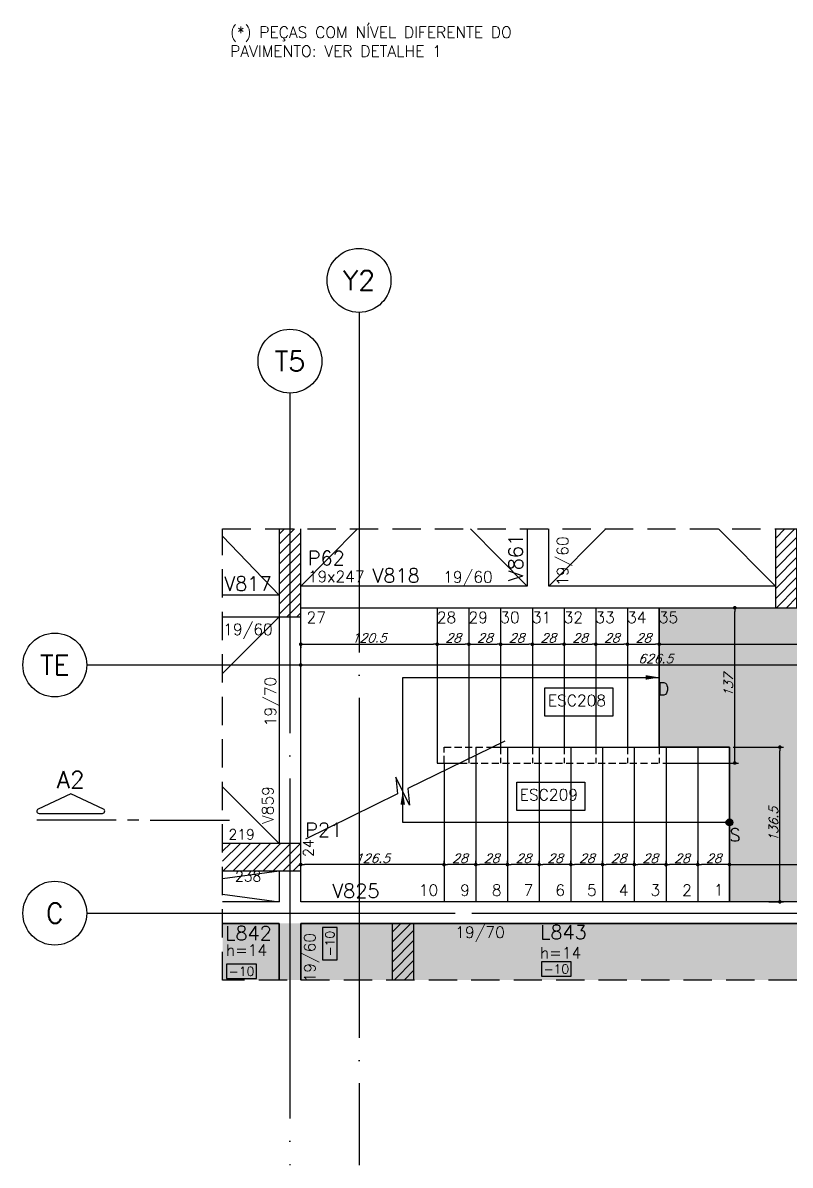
# Model space of a CAD drawing. Extents: x 0 to 6870, y 0 to 4205.
# Drawn here: x 2793 to 3471, y 2094 to 3102 of the extents above; entities that cross this region are included whole.
import ezdxf
from ezdxf.enums import TextEntityAlignment as Align

# ---------------------------------------------------------------- set-up
doc = ezdxf.new("R2010")
doc.units = 0
doc.header["$LTSCALE"] = 50
doc.header["$MEASUREMENT"] = 0
doc.linetypes.add('DASHED', pattern=[0.75, 0.5, -0.25])
doc.linetypes.add('EIXO', pattern=[6.8, 6, -0.4, 0, -0.4])
doc.layers.get('0').update_dxf_attribs({"linetype": 'CONTINUOUS'})
doc.layers.get('DEFPOINTS').update_dxf_attribs({"linetype": 'CONTINUOUS'})
for name, color, linetype in [('242', 3, 'CONTINUOUS'), ('F-AUX', 2, 'CONTINUOUS'), ('F-AUX-RED', 1, 'CONTINUOUS'), ('F-CORTE-INDICAÇÃO', 4, 'CONTINUOUS'), ('F-COTAS', 106, 'CONTINUOUS'), ('F-DESNIVEL-1', 254, 'CONTINUOUS'), ('F-EIXO', 12, 'EIXO'), ('F-ESC NUM', 2, 'CONTINUOUS'), ('F-ESC-PROJ', 1, 'CONTINUOUS'), ('F-ESCADAS', 2, 'CONTINUOUS'), ('F-LAJES', 3, 'CONTINUOUS'), ('F-LAJES-DIM', 2, 'CONTINUOUS'), ('F-LAJES-NOME', 4, 'CONTINUOUS'), ('F-LAJES-R', 254, 'CONTINUOUS'), ('F-LEADER', 1, 'CONTINUOUS'), ('F-MURETA', 91, 'CONTINUOUS'), ('F-PILARES-DIM', 172, 'CONTINUOUS'), ('F-PILARES-HACH', 174, 'CONTINUOUS'), ('F-PILARES-NOME', 170, 'CONTINUOUS'), ('F-PILARES-S', 170, 'CONTINUOUS'), ('F-TABELA-NÍVEIS', 1, 'CONTINUOUS'), ('F-TEXTO', 6, 'CONTINUOUS'), ('F-TEXTO ESCADA', 2, 'CONTINUOUS'), ('F-TEXTO-YELLOW', 2, 'CONTINUOUS'), ('F-VIGAS', 3, 'CONTINUOUS'), ('F-VIGAS-DIM', 2, 'CONTINUOUS'), ('F-VIGAS-NOME', 4, 'CONTINUOUS'), ('F-VÃO', 1, 'CONTINUOUS')]:
    doc.layers.add(name, color=color, linetype=linetype)
doc.layers.add('F-DESNIVEL-2', color=7, linetype='CONTINUOUS', true_color=0xffd1e8)
doc.styles.add('5385-ARQ-PB-BAS-PLA-TER-TORRE-A-106-TXT$0$R60-75', font='romans.shx', dxfattribs={"height": 0.1125})
doc.styles.add('CP-TEXT-INCL', font='romans.shx', dxfattribs={"oblique": 20})
doc.styles.add('MCP', font='romans.shx')
doc.styles.add('ROMANS', font='romans.shx')
doc.dimstyles.new('CP-COTAS-50', dxfattribs={"dimscale": 0.64, "dimtxt": 12.5, "dimasz": 5, "dimexe": 5, "dimexo": 5, "dimgap": 2.5, "dimtad": 1, "dimdec": 1, "dimdsep": 46, "dimtxsty": 'CP-TEXT-INCL', "dimblk1": 'DOT', "dimblk2": 'DOT', "dimsah": 1, "dimcen": 9, "dimclrd": 256, "dimclre": 256, "dimclrt": 256, "dimadec": 0, "dimazin": 0, "dimtfac": 1, "dimtdec": 1, "dimtmove": 2, "dimatfit": 3, "dimldrblk": 'DOT', "dimfxl": 5, "dimtolj": 1, "dimarcsym": 0})
pattern_1 = [(45, (1524.5, 2331), (-4.419417, 4.419417), [])]

# ---------------------------------------------------------------- blocks, each defined once
blk = doc.blocks.new('*U18')
at = {"layer": 'F-LAJES-DIM', "color": 1}
blk.add_lwpolyline([(0, 0), (33, 0), (33, 16), (0, 16)], close=True, dxfattribs=at)
at = {"layer": 'F-LAJES-DIM', "style": 'MCP'}
blk.add_attdef('DIM', text='', height=10, dxfattribs=at).set_placement((16.5, 8), align=Align.MIDDLE_CENTER)
blk = doc.blocks.new('*U12')
at = {"layer": 'F-EIXO'}
blk.add_line((0, 0), (1131.4, 0), dxfattribs=at)
at = {"layer": 'F-EIXO', "color": 2, "linetype": 'Continuous'}
blk.add_circle((-28.2, 0), 28.2, dxfattribs=at)
at = {"layer": 'F-TEXTO', "style": 'ROMANS'}
blk.add_attdef('EIXO', text='', height=17.5, dxfattribs=at).set_placement((-28.2, 0), align=Align.MIDDLE_CENTER)
blk = doc.blocks.new('*U8')
at = {"layer": 'F-EIXO'}
blk.add_line((0, 0), (0, -752.5), dxfattribs=at)
at = {"layer": 'F-EIXO', "color": 2, "linetype": 'Continuous'}
blk.add_circle((0, 28.2), 28.2, dxfattribs=at)
at = {"layer": 'F-TEXTO', "style": 'ROMANS'}
blk.add_attdef('EIXO', text='', height=17.5, rotation=360, dxfattribs=at).set_placement((0, 28.2), align=Align.MIDDLE_CENTER)
blk = doc.blocks.new('*U9')
at = {"layer": 'F-EIXO'}
blk.add_line((0, 0), (0, -681.2), dxfattribs=at)
at = {"layer": 'F-EIXO', "color": 2, "linetype": 'Continuous'}
blk.add_circle((0, 28.2), 28.2, dxfattribs=at)
at = {"layer": 'F-TEXTO', "style": 'ROMANS'}
blk.add_attdef('EIXO', text='', height=17.5, rotation=360, dxfattribs=at).set_placement((0, 28.2), align=Align.MIDDLE_CENTER)
blk = doc.blocks.new('*U10')
at = {"layer": 'F-EIXO'}
blk.add_line((0, 0), (1131.4, 0), dxfattribs=at)
at = {"layer": 'F-EIXO', "color": 2, "linetype": 'Continuous'}
blk.add_circle((-28.2, 0), 28.2, dxfattribs=at)
at = {"layer": 'F-TEXTO', "style": 'ROMANS'}
blk.add_attdef('EIXO', text='', height=17.5, dxfattribs=at).set_placement((-28.2, 0), align=Align.MIDDLE_CENTER)
blk = doc.blocks.new('*U17')
at = {"layer": 'F-CORTE-INDICAÇÃO'}
for p, q in [((-100, 0), (-170, 0)), ((-80, 0), (-90, 0)), ((-70, 0), (0, 0))]:
    blk.add_line(p, q, dxfattribs=at)
blk.add_lwpolyline([(-112, 6, 0.802585), (-111.2, 9.8), (-140, 23.3), (-168.8, 9.8, 0.802585), (-168, 6)], format="xyb", close=True, dxfattribs=at)
at = {"layer": 'F-CORTE-INDICAÇÃO', "style": 'ROMANS'}
blk.add_attdef('CORTE', text='', height=15, dxfattribs=at).set_placement((-140, 35.8), align=Align.MIDDLE_CENTER)
at = {"layer": 'F-CORTE-INDICAÇÃO', "color": 2, "style": 'ROMANS'}
blk.add_attdef('FOLHA', text='', height=12, dxfattribs=at).set_placement((-140, -10), align=Align.MIDDLE_CENTER)
blk = doc.blocks.new('*U19')
at = {"layer": 'F-VIGAS-DIM', "color": 1}
blk.add_lwpolyline([(0, 0), (35.5, 0), (35.5, 16), (0, 16)], close=True, dxfattribs=at)
at = {"layer": 'F-VIGAS-DIM', "style": 'MCP'}
blk.add_attdef('DIM', text='', height=10, dxfattribs=at).set_placement((17.8, 8), align=Align.MIDDLE_CENTER)
blk = doc.blocks.new('_DOT')
at = {"color": 0, "linetype": 'ByBlock'}
blk.add_line((-0.5, 0), (-1, 0), dxfattribs=at)
at = {"color": 0, "linetype": 'ByBlock', "const_width": 0.5}
blk.add_lwpolyline([(-0.25, 0, 1), (0.25, 0, 1)], format="xyb", close=True, dxfattribs=at)
blk = doc.blocks.new('*D114')
at = {"layer": 'DEFPOINTS', "color": 0, "linetype": 'Continuous', "transparency": 16777216}
for p in [(3038.5, 2554.6), (3159, 2557.1), (3159, 2553.3)]:
    blk.add_point(p, dxfattribs=at)
at = {"layer": 'F-COTAS', "linetype": 'Continuous', "lineweight": -2, "transparency": 16777216}
for p, q in [((3038.5, 2551.4), (3038.5, 2550.1)), ((3041.7, 2553.3), (3155.8, 2553.3)), ((3159, 2553.9), (3159, 2550.1))]:
    blk.add_line(p, q, dxfattribs=at)
at = {"layer": 'F-COTAS', "linetype": 'Continuous', "lineweight": -2, "transparency": 16777216, "xscale": 3.2, "yscale": 3.2, "zscale": 3.2, "rotation": 180}
blk.add_blockref('_DOT', (3038.5, 2553.3), dxfattribs=at)
at = {"layer": 'F-COTAS', "linetype": 'Continuous', "lineweight": -2, "transparency": 16777216, "xscale": 3.2, "yscale": 3.2, "zscale": 3.2}
blk.add_blockref('_DOT', (3159, 2553.3), dxfattribs=at)
at = {"layer": 'F-COTAS', "linetype": 'Continuous', "transparency": 16777216, "insert": (3098.8, 2558.9), "char_height": 8, "attachment_point": 5, "style": 'CP-TEXT-INCL'}
blk.add_mtext('\\A1;120.5', dxfattribs=at)
blk = doc.blocks.new('*D115')
at = {"layer": 'DEFPOINTS', "color": 0, "linetype": 'Continuous', "transparency": 16777216}
for p in [(3159, 2554.6), (3187, 2553.3), (3187, 2553.3)]:
    blk.add_point(p, dxfattribs=at)
at = {"layer": 'F-COTAS', "linetype": 'Continuous', "lineweight": -2, "transparency": 16777216}
for p, q in [((3159, 2551.4), (3159, 2550.1)), ((3162.2, 2553.3), (3183.8, 2553.3))]:
    blk.add_line(p, q, dxfattribs=at)
at = {"layer": 'F-COTAS', "linetype": 'Continuous', "lineweight": -2, "transparency": 16777216, "xscale": 3.2, "yscale": 3.2, "zscale": 3.2, "rotation": 180}
blk.add_blockref('_DOT', (3159, 2553.3), dxfattribs=at)
at = {"layer": 'F-COTAS', "linetype": 'Continuous', "lineweight": -2, "transparency": 16777216, "xscale": 3.2, "yscale": 3.2, "zscale": 3.2}
blk.add_blockref('_DOT', (3187, 2553.3), dxfattribs=at)
at = {"layer": 'F-COTAS', "linetype": 'Continuous', "transparency": 16777216, "insert": (3173, 2558.9), "char_height": 8, "attachment_point": 5, "style": 'CP-TEXT-INCL'}
blk.add_mtext('\\A1;28', dxfattribs=at)
blk = doc.blocks.new('*D116')
at = {"layer": 'DEFPOINTS', "color": 0, "linetype": 'Continuous', "transparency": 16777216}
for p in [(3187, 2554.6), (3215, 2553.3), (3215, 2553.3)]:
    blk.add_point(p, dxfattribs=at)
at = {"layer": 'F-COTAS', "linetype": 'Continuous', "lineweight": -2, "transparency": 16777216}
for p, q in [((3187, 2551.4), (3187, 2550.1)), ((3190.2, 2553.3), (3211.8, 2553.3))]:
    blk.add_line(p, q, dxfattribs=at)
at = {"layer": 'F-COTAS', "linetype": 'Continuous', "lineweight": -2, "transparency": 16777216, "xscale": 3.2, "yscale": 3.2, "zscale": 3.2, "rotation": 180}
blk.add_blockref('_DOT', (3187, 2553.3), dxfattribs=at)
at = {"layer": 'F-COTAS', "linetype": 'Continuous', "lineweight": -2, "transparency": 16777216, "xscale": 3.2, "yscale": 3.2, "zscale": 3.2}
blk.add_blockref('_DOT', (3215, 2553.3), dxfattribs=at)
at = {"layer": 'F-COTAS', "linetype": 'Continuous', "transparency": 16777216, "insert": (3201, 2558.9), "char_height": 8, "attachment_point": 5, "style": 'CP-TEXT-INCL'}
blk.add_mtext('\\A1;28', dxfattribs=at)
blk = doc.blocks.new('*D117')
at = {"layer": 'DEFPOINTS', "color": 0, "linetype": 'Continuous', "transparency": 16777216}
for p in [(3215, 2554.6), (3243, 2553.3), (3243, 2553.3)]:
    blk.add_point(p, dxfattribs=at)
at = {"layer": 'F-COTAS', "linetype": 'Continuous', "lineweight": -2, "transparency": 16777216}
for p, q in [((3215, 2551.4), (3215, 2550.1)), ((3218.2, 2553.3), (3239.8, 2553.3))]:
    blk.add_line(p, q, dxfattribs=at)
at = {"layer": 'F-COTAS', "linetype": 'Continuous', "lineweight": -2, "transparency": 16777216, "xscale": 3.2, "yscale": 3.2, "zscale": 3.2, "rotation": 180}
blk.add_blockref('_DOT', (3215, 2553.3), dxfattribs=at)
at = {"layer": 'F-COTAS', "linetype": 'Continuous', "lineweight": -2, "transparency": 16777216, "xscale": 3.2, "yscale": 3.2, "zscale": 3.2}
blk.add_blockref('_DOT', (3243, 2553.3), dxfattribs=at)
at = {"layer": 'F-COTAS', "linetype": 'Continuous', "transparency": 16777216, "insert": (3229, 2558.9), "char_height": 8, "attachment_point": 5, "style": 'CP-TEXT-INCL'}
blk.add_mtext('\\A1;28', dxfattribs=at)
blk = doc.blocks.new('*D118')
at = {"layer": 'DEFPOINTS', "color": 0, "linetype": 'Continuous', "transparency": 16777216}
for p in [(3243, 2554.6), (3271, 2553.3), (3271, 2553.3)]:
    blk.add_point(p, dxfattribs=at)
at = {"layer": 'F-COTAS', "linetype": 'Continuous', "lineweight": -2, "transparency": 16777216}
for p, q in [((3243, 2551.4), (3243, 2550.1)), ((3246.2, 2553.3), (3267.8, 2553.3))]:
    blk.add_line(p, q, dxfattribs=at)
at = {"layer": 'F-COTAS', "linetype": 'Continuous', "lineweight": -2, "transparency": 16777216, "xscale": 3.2, "yscale": 3.2, "zscale": 3.2, "rotation": 180}
blk.add_blockref('_DOT', (3243, 2553.3), dxfattribs=at)
at = {"layer": 'F-COTAS', "linetype": 'Continuous', "lineweight": -2, "transparency": 16777216, "xscale": 3.2, "yscale": 3.2, "zscale": 3.2}
blk.add_blockref('_DOT', (3271, 2553.3), dxfattribs=at)
at = {"layer": 'F-COTAS', "linetype": 'Continuous', "transparency": 16777216, "insert": (3257, 2558.9), "char_height": 8, "attachment_point": 5, "style": 'CP-TEXT-INCL'}
blk.add_mtext('\\A1;28', dxfattribs=at)
blk = doc.blocks.new('*D119')
at = {"layer": 'DEFPOINTS', "color": 0, "linetype": 'Continuous', "transparency": 16777216}
for p in [(3305, 2358.9), (3305, 2358.9), (3333, 2358.9)]:
    blk.add_point(p, dxfattribs=at)
at = {"layer": 'F-COTAS', "linetype": 'Continuous', "lineweight": -2, "transparency": 16777216}
for p, q in [((3305, 2358.9), (3305, 2362.1)), ((3329.8, 2358.9), (3308.2, 2358.9)), ((3333, 2358.9), (3333, 2362.1))]:
    blk.add_line(p, q, dxfattribs=at)
at = {"layer": 'F-COTAS', "linetype": 'Continuous', "lineweight": -2, "transparency": 16777216, "xscale": 3.2, "yscale": 3.2, "zscale": 3.2, "rotation": 180}
blk.add_blockref('_DOT', (3305, 2358.9), dxfattribs=at)
at = {"layer": 'F-COTAS', "linetype": 'Continuous', "lineweight": -2, "transparency": 16777216, "xscale": 3.2, "yscale": 3.2, "zscale": 3.2}
blk.add_blockref('_DOT', (3333, 2358.9), dxfattribs=at)
at = {"layer": 'F-COTAS', "linetype": 'Continuous', "transparency": 16777216, "insert": (3319, 2364.5), "char_height": 8, "attachment_point": 5, "style": 'CP-TEXT-INCL'}
blk.add_mtext('\\A1;28', dxfattribs=at)
blk = doc.blocks.new('*D120')
at = {"layer": 'DEFPOINTS', "color": 0, "linetype": 'Continuous', "transparency": 16777216}
for p in [(3277, 2358.9), (3277, 2358.9), (3305, 2358.9)]:
    blk.add_point(p, dxfattribs=at)
at = {"layer": 'F-COTAS', "linetype": 'Continuous', "lineweight": -2, "transparency": 16777216}
for p, q in [((3277, 2358.9), (3277, 2362.1)), ((3301.8, 2358.9), (3280.2, 2358.9)), ((3305, 2358.9), (3305, 2362.1))]:
    blk.add_line(p, q, dxfattribs=at)
at = {"layer": 'F-COTAS', "linetype": 'Continuous', "lineweight": -2, "transparency": 16777216, "xscale": 3.2, "yscale": 3.2, "zscale": 3.2, "rotation": 180}
blk.add_blockref('_DOT', (3277, 2358.9), dxfattribs=at)
at = {"layer": 'F-COTAS', "linetype": 'Continuous', "lineweight": -2, "transparency": 16777216, "xscale": 3.2, "yscale": 3.2, "zscale": 3.2}
blk.add_blockref('_DOT', (3305, 2358.9), dxfattribs=at)
at = {"layer": 'F-COTAS', "linetype": 'Continuous', "transparency": 16777216, "insert": (3291, 2364.5), "char_height": 8, "attachment_point": 5, "style": 'CP-TEXT-INCL'}
blk.add_mtext('\\A1;28', dxfattribs=at)
blk = doc.blocks.new('*D121')
at = {"layer": 'DEFPOINTS', "color": 0, "linetype": 'Continuous', "transparency": 16777216}
for p in [(3249, 2358.9), (3249, 2358.9), (3277, 2358.9)]:
    blk.add_point(p, dxfattribs=at)
at = {"layer": 'F-COTAS', "linetype": 'Continuous', "lineweight": -2, "transparency": 16777216}
for p, q in [((3249, 2358.9), (3249, 2362.1)), ((3273.8, 2358.9), (3252.2, 2358.9)), ((3277, 2358.9), (3277, 2362.1))]:
    blk.add_line(p, q, dxfattribs=at)
at = {"layer": 'F-COTAS', "linetype": 'Continuous', "lineweight": -2, "transparency": 16777216, "xscale": 3.2, "yscale": 3.2, "zscale": 3.2, "rotation": 180}
blk.add_blockref('_DOT', (3249, 2358.9), dxfattribs=at)
at = {"layer": 'F-COTAS', "linetype": 'Continuous', "lineweight": -2, "transparency": 16777216, "xscale": 3.2, "yscale": 3.2, "zscale": 3.2}
blk.add_blockref('_DOT', (3277, 2358.9), dxfattribs=at)
at = {"layer": 'F-COTAS', "linetype": 'Continuous', "transparency": 16777216, "insert": (3263, 2364.5), "char_height": 8, "attachment_point": 5, "style": 'CP-TEXT-INCL'}
blk.add_mtext('\\A1;28', dxfattribs=at)
blk = doc.blocks.new('*D122')
at = {"layer": 'DEFPOINTS', "color": 0, "linetype": 'Continuous', "transparency": 16777216}
for p in [(3221, 2358.9), (3221, 2358.9), (3249, 2358.9)]:
    blk.add_point(p, dxfattribs=at)
at = {"layer": 'F-COTAS', "linetype": 'Continuous', "lineweight": -2, "transparency": 16777216}
for p, q in [((3221, 2358.9), (3221, 2362.1)), ((3245.8, 2358.9), (3224.2, 2358.9)), ((3249, 2358.9), (3249, 2362.1))]:
    blk.add_line(p, q, dxfattribs=at)
at = {"layer": 'F-COTAS', "linetype": 'Continuous', "lineweight": -2, "transparency": 16777216, "xscale": 3.2, "yscale": 3.2, "zscale": 3.2, "rotation": 180}
blk.add_blockref('_DOT', (3221, 2358.9), dxfattribs=at)
at = {"layer": 'F-COTAS', "linetype": 'Continuous', "lineweight": -2, "transparency": 16777216, "xscale": 3.2, "yscale": 3.2, "zscale": 3.2}
blk.add_blockref('_DOT', (3249, 2358.9), dxfattribs=at)
at = {"layer": 'F-COTAS', "linetype": 'Continuous', "transparency": 16777216, "insert": (3235, 2364.5), "char_height": 8, "attachment_point": 5, "style": 'CP-TEXT-INCL'}
blk.add_mtext('\\A1;28', dxfattribs=at)
blk = doc.blocks.new('*D123')
at = {"layer": 'DEFPOINTS', "color": 0, "linetype": 'Continuous', "transparency": 16777216}
for p in [(3193, 2358.9), (3193, 2358.9), (3221, 2358.9)]:
    blk.add_point(p, dxfattribs=at)
at = {"layer": 'F-COTAS', "linetype": 'Continuous', "lineweight": -2, "transparency": 16777216}
for p, q in [((3193, 2358.9), (3193, 2362.1)), ((3217.8, 2358.9), (3196.2, 2358.9)), ((3221, 2358.9), (3221, 2362.1))]:
    blk.add_line(p, q, dxfattribs=at)
at = {"layer": 'F-COTAS', "linetype": 'Continuous', "lineweight": -2, "transparency": 16777216, "xscale": 3.2, "yscale": 3.2, "zscale": 3.2, "rotation": 180}
blk.add_blockref('_DOT', (3193, 2358.9), dxfattribs=at)
at = {"layer": 'F-COTAS', "linetype": 'Continuous', "lineweight": -2, "transparency": 16777216, "xscale": 3.2, "yscale": 3.2, "zscale": 3.2}
blk.add_blockref('_DOT', (3221, 2358.9), dxfattribs=at)
at = {"layer": 'F-COTAS', "linetype": 'Continuous', "transparency": 16777216, "insert": (3207, 2364.5), "char_height": 8, "attachment_point": 5, "style": 'CP-TEXT-INCL'}
blk.add_mtext('\\A1;28', dxfattribs=at)
blk = doc.blocks.new('*D124')
at = {"layer": 'DEFPOINTS', "color": 0, "linetype": 'Continuous', "transparency": 16777216}
for p in [(3165, 2358.9), (3165, 2358.9), (3193, 2358.9)]:
    blk.add_point(p, dxfattribs=at)
at = {"layer": 'F-COTAS', "linetype": 'Continuous', "lineweight": -2, "transparency": 16777216}
for p, q in [((3165, 2358.9), (3165, 2362.1)), ((3189.8, 2358.9), (3168.2, 2358.9)), ((3193, 2358.9), (3193, 2362.1))]:
    blk.add_line(p, q, dxfattribs=at)
at = {"layer": 'F-COTAS', "linetype": 'Continuous', "lineweight": -2, "transparency": 16777216, "xscale": 3.2, "yscale": 3.2, "zscale": 3.2, "rotation": 180}
blk.add_blockref('_DOT', (3165, 2358.9), dxfattribs=at)
at = {"layer": 'F-COTAS', "linetype": 'Continuous', "lineweight": -2, "transparency": 16777216, "xscale": 3.2, "yscale": 3.2, "zscale": 3.2}
blk.add_blockref('_DOT', (3193, 2358.9), dxfattribs=at)
at = {"layer": 'F-COTAS', "linetype": 'Continuous', "transparency": 16777216, "insert": (3179, 2364.5), "char_height": 8, "attachment_point": 5, "style": 'CP-TEXT-INCL'}
blk.add_mtext('\\A1;28', dxfattribs=at)
blk = doc.blocks.new('*D125')
at = {"layer": 'DEFPOINTS', "color": 0, "linetype": 'Continuous', "transparency": 16777216}
for p in [(3038.5, 2358.9), (3038.5, 2358.9), (3165, 2358.9)]:
    blk.add_point(p, dxfattribs=at)
at = {"layer": 'F-COTAS', "linetype": 'Continuous', "lineweight": -2, "transparency": 16777216}
for p, q in [((3038.5, 2358.9), (3038.5, 2362.1)), ((3161.8, 2358.9), (3041.7, 2358.9)), ((3165, 2358.9), (3165, 2362.1))]:
    blk.add_line(p, q, dxfattribs=at)
at = {"layer": 'F-COTAS', "linetype": 'Continuous', "lineweight": -2, "transparency": 16777216, "xscale": 3.2, "yscale": 3.2, "zscale": 3.2, "rotation": 180}
blk.add_blockref('_DOT', (3038.5, 2358.9), dxfattribs=at)
at = {"layer": 'F-COTAS', "linetype": 'Continuous', "lineweight": -2, "transparency": 16777216, "xscale": 3.2, "yscale": 3.2, "zscale": 3.2}
blk.add_blockref('_DOT', (3165, 2358.9), dxfattribs=at)
at = {"layer": 'F-COTAS', "linetype": 'Continuous', "transparency": 16777216, "insert": (3101.8, 2364.5), "char_height": 8, "attachment_point": 5, "style": 'CP-TEXT-INCL'}
blk.add_mtext('\\A1;126.5', dxfattribs=at)
blk = doc.blocks.new('*D126')
at = {"layer": 'DEFPOINTS', "color": 0, "linetype": 'Continuous', "transparency": 16777216}
for p in [(3417, 2358.9), (3665, 2365.5), (3665, 2358.9)]:
    blk.add_point(p, dxfattribs=at)
at = {"layer": 'F-COTAS', "linetype": 'Continuous', "lineweight": -2, "transparency": 16777216}
for p, q in [((3417, 2358.9), (3417, 2362.1)), ((3420.2, 2358.9), (3661.8, 2358.9)), ((3665, 2361), (3665, 2355.7))]:
    blk.add_line(p, q, dxfattribs=at)
at = {"layer": 'F-COTAS', "linetype": 'Continuous', "lineweight": -2, "transparency": 16777216, "xscale": 3.2, "yscale": 3.2, "zscale": 3.2, "rotation": 180}
blk.add_blockref('_DOT', (3417, 2358.9), dxfattribs=at)
at = {"layer": 'F-COTAS', "linetype": 'Continuous', "lineweight": -2, "transparency": 16777216, "xscale": 3.2, "yscale": 3.2, "zscale": 3.2}
blk.add_blockref('_DOT', (3665, 2358.9), dxfattribs=at)
at = {"layer": 'F-COTAS', "linetype": 'Continuous', "transparency": 16777216, "insert": (3541, 2364.5), "char_height": 8, "attachment_point": 5, "style": 'CP-TEXT-INCL'}
blk.add_mtext('\\A1;248', dxfattribs=at)
blk = doc.blocks.new('*D127')
at = {"layer": 'DEFPOINTS', "color": 0, "linetype": 'Continuous', "transparency": 16777216}
for p in [(3333, 2358.9), (3333, 2358.9), (3361, 2352.9)]:
    blk.add_point(p, dxfattribs=at)
at = {"layer": 'F-COTAS', "linetype": 'Continuous', "lineweight": -2, "transparency": 16777216}
for p, q in [((3333, 2358.9), (3333, 2362.1)), ((3357.8, 2358.9), (3336.2, 2358.9)), ((3361, 2356.8), (3361, 2362.1))]:
    blk.add_line(p, q, dxfattribs=at)
at = {"layer": 'F-COTAS', "linetype": 'Continuous', "lineweight": -2, "transparency": 16777216, "xscale": 3.2, "yscale": 3.2, "zscale": 3.2, "rotation": 180}
blk.add_blockref('_DOT', (3333, 2358.9), dxfattribs=at)
at = {"layer": 'F-COTAS', "linetype": 'Continuous', "lineweight": -2, "transparency": 16777216, "xscale": 3.2, "yscale": 3.2, "zscale": 3.2}
blk.add_blockref('_DOT', (3361, 2358.9), dxfattribs=at)
at = {"layer": 'F-COTAS', "linetype": 'Continuous', "transparency": 16777216, "insert": (3347, 2364.5), "char_height": 8, "attachment_point": 5, "style": 'CP-TEXT-INCL'}
blk.add_mtext('\\A1;28', dxfattribs=at)
blk = doc.blocks.new('*D106')
at = {"layer": 'DEFPOINTS', "color": 0, "linetype": 'Continuous', "transparency": 16777216}
for p in [(3271, 2554.6), (3299, 2553.3), (3299, 2553.3)]:
    blk.add_point(p, dxfattribs=at)
at = {"layer": 'F-COTAS', "linetype": 'Continuous', "lineweight": -2, "transparency": 16777216}
for p, q in [((3271, 2551.4), (3271, 2550.1)), ((3274.2, 2553.3), (3295.8, 2553.3))]:
    blk.add_line(p, q, dxfattribs=at)
at = {"layer": 'F-COTAS', "linetype": 'Continuous', "lineweight": -2, "transparency": 16777216, "xscale": 3.2, "yscale": 3.2, "zscale": 3.2, "rotation": 180}
blk.add_blockref('_DOT', (3271, 2553.3), dxfattribs=at)
at = {"layer": 'F-COTAS', "linetype": 'Continuous', "lineweight": -2, "transparency": 16777216, "xscale": 3.2, "yscale": 3.2, "zscale": 3.2}
blk.add_blockref('_DOT', (3299, 2553.3), dxfattribs=at)
at = {"layer": 'F-COTAS', "linetype": 'Continuous', "transparency": 16777216, "insert": (3285, 2558.9), "char_height": 8, "attachment_point": 5, "style": 'CP-TEXT-INCL'}
blk.add_mtext('\\A1;28', dxfattribs=at)
blk = doc.blocks.new('*D107')
at = {"layer": 'DEFPOINTS', "color": 0, "linetype": 'Continuous', "transparency": 16777216}
for p in [(3299, 2554.6), (3327, 2553.3), (3327, 2553.3)]:
    blk.add_point(p, dxfattribs=at)
at = {"layer": 'F-COTAS', "linetype": 'Continuous', "lineweight": -2, "transparency": 16777216}
for p, q in [((3299, 2551.4), (3299, 2550.1)), ((3302.2, 2553.3), (3323.8, 2553.3))]:
    blk.add_line(p, q, dxfattribs=at)
at = {"layer": 'F-COTAS', "linetype": 'Continuous', "lineweight": -2, "transparency": 16777216, "xscale": 3.2, "yscale": 3.2, "zscale": 3.2, "rotation": 180}
blk.add_blockref('_DOT', (3299, 2553.3), dxfattribs=at)
at = {"layer": 'F-COTAS', "linetype": 'Continuous', "lineweight": -2, "transparency": 16777216, "xscale": 3.2, "yscale": 3.2, "zscale": 3.2}
blk.add_blockref('_DOT', (3327, 2553.3), dxfattribs=at)
at = {"layer": 'F-COTAS', "linetype": 'Continuous', "transparency": 16777216, "insert": (3313, 2558.9), "char_height": 8, "attachment_point": 5, "style": 'CP-TEXT-INCL'}
blk.add_mtext('\\A1;28', dxfattribs=at)
blk = doc.blocks.new('*D108')
at = {"layer": 'DEFPOINTS', "color": 0, "linetype": 'Continuous', "transparency": 16777216}
for p in [(3327, 2554.6), (3355, 2553.3), (3355, 2553.3)]:
    blk.add_point(p, dxfattribs=at)
at = {"layer": 'F-COTAS', "linetype": 'Continuous', "lineweight": -2, "transparency": 16777216}
for p, q in [((3327, 2551.4), (3327, 2550.1)), ((3330.2, 2553.3), (3351.8, 2553.3))]:
    blk.add_line(p, q, dxfattribs=at)
at = {"layer": 'F-COTAS', "linetype": 'Continuous', "lineweight": -2, "transparency": 16777216, "xscale": 3.2, "yscale": 3.2, "zscale": 3.2, "rotation": 180}
blk.add_blockref('_DOT', (3327, 2553.3), dxfattribs=at)
at = {"layer": 'F-COTAS', "linetype": 'Continuous', "lineweight": -2, "transparency": 16777216, "xscale": 3.2, "yscale": 3.2, "zscale": 3.2}
blk.add_blockref('_DOT', (3355, 2553.3), dxfattribs=at)
at = {"layer": 'F-COTAS', "linetype": 'Continuous', "transparency": 16777216, "insert": (3341, 2558.9), "char_height": 8, "attachment_point": 5, "style": 'CP-TEXT-INCL'}
blk.add_mtext('\\A1;28', dxfattribs=at)
blk = doc.blocks.new('*D109')
at = {"layer": 'DEFPOINTS', "color": 0, "linetype": 'Continuous', "transparency": 16777216}
for p in [(3665, 2553.3), (3355, 2549.5), (3665, 2543.7)]:
    blk.add_point(p, dxfattribs=at)
at = {"layer": 'F-COTAS', "linetype": 'Continuous', "lineweight": -2, "transparency": 16777216}
for p, q in [((3355, 2552.7), (3355, 2556.5)), ((3358.2, 2553.3), (3661.8, 2553.3)), ((3665, 2546.9), (3665, 2556.5))]:
    blk.add_line(p, q, dxfattribs=at)
at = {"layer": 'F-COTAS', "linetype": 'Continuous', "lineweight": -2, "transparency": 16777216, "xscale": 3.2, "yscale": 3.2, "zscale": 3.2, "rotation": 180}
blk.add_blockref('_DOT', (3355, 2553.3), dxfattribs=at)
at = {"layer": 'F-COTAS', "linetype": 'Continuous', "lineweight": -2, "transparency": 16777216, "xscale": 3.2, "yscale": 3.2, "zscale": 3.2}
blk.add_blockref('_DOT', (3665, 2553.3), dxfattribs=at)
at = {"layer": 'F-COTAS', "linetype": 'Continuous', "transparency": 16777216, "insert": (3510, 2558.9), "char_height": 8, "attachment_point": 5, "style": 'CP-TEXT-INCL'}
blk.add_mtext('\\A1;310', dxfattribs=at)
blk = doc.blocks.new('*D110')
at = {"layer": 'DEFPOINTS', "color": 0, "linetype": 'Continuous', "transparency": 16777216}
for p in [(3417, 2462.5), (3461.5, 2462.5), (3448.5, 2326)]:
    blk.add_point(p, dxfattribs=at)
at = {"layer": 'F-COTAS', "linetype": 'Continuous', "lineweight": -2, "transparency": 16777216}
for p, q in [((3420.2, 2462.5), (3464.7, 2462.5)), ((3461.5, 2329.2), (3461.5, 2459.3)), ((3451.7, 2326), (3464.7, 2326))]:
    blk.add_line(p, q, dxfattribs=at)
at = {"layer": 'F-COTAS', "linetype": 'Continuous', "lineweight": -2, "transparency": 16777216, "xscale": 3.2, "yscale": 3.2, "zscale": 3.2}
for p, rotation in [((3461.5, 2462.5), 90), ((3461.5, 2326), 270)]:
    blk.add_blockref('_DOT', p, dxfattribs=dict(at, rotation=rotation))
at = {"layer": 'F-COTAS', "linetype": 'Continuous', "transparency": 16777216, "insert": (3455.9, 2394.3), "char_height": 8, "attachment_point": 5, "rotation": 90, "style": 'CP-TEXT-INCL'}
blk.add_mtext('\\A1;136.5', dxfattribs=at)
blk = doc.blocks.new('*D111')
at = {"layer": 'DEFPOINTS', "color": 0, "linetype": 'Continuous', "transparency": 16777216}
for p in [(3354.4, 2585.5), (3421.7, 2585.5), (3355, 2448.5)]:
    blk.add_point(p, dxfattribs=at)
at = {"layer": 'F-COTAS', "linetype": 'Continuous', "lineweight": -2, "transparency": 16777216}
for p, q in [((3357.6, 2585.5), (3424.9, 2585.5)), ((3421.7, 2451.7), (3421.7, 2582.3)), ((3358.2, 2448.5), (3424.9, 2448.5))]:
    blk.add_line(p, q, dxfattribs=at)
at = {"layer": 'F-COTAS', "linetype": 'Continuous', "lineweight": -2, "transparency": 16777216, "xscale": 3.2, "yscale": 3.2, "zscale": 3.2}
for p, rotation in [((3421.7, 2585.5), 90), ((3421.7, 2448.5), 270)]:
    blk.add_blockref('_DOT', p, dxfattribs=dict(at, rotation=rotation))
at = {"layer": 'F-COTAS', "linetype": 'Continuous', "transparency": 16777216, "insert": (3416.1, 2517), "char_height": 8, "attachment_point": 5, "rotation": 90, "style": 'CP-TEXT-INCL'}
blk.add_mtext('\\A1;137', dxfattribs=at)
blk = doc.blocks.new('*D113')
at = {"layer": 'DEFPOINTS', "color": 0, "linetype": 'Continuous', "transparency": 16777216}
for p in [(3665, 2535), (3038.5, 2521.8), (3665, 2521.8)]:
    blk.add_point(p, dxfattribs=at)
at = {"layer": 'F-COTAS', "linetype": 'Continuous', "lineweight": -2, "transparency": 16777216}
for p, q in [((3038.5, 2525), (3038.5, 2538.2)), ((3041.7, 2535), (3661.8, 2535)), ((3665, 2525), (3665, 2538.2))]:
    blk.add_line(p, q, dxfattribs=at)
at = {"layer": 'F-COTAS', "linetype": 'Continuous', "lineweight": -2, "transparency": 16777216, "xscale": 3.2, "yscale": 3.2, "zscale": 3.2, "rotation": 180}
blk.add_blockref('_DOT', (3038.5, 2535), dxfattribs=at)
at = {"layer": 'F-COTAS', "linetype": 'Continuous', "lineweight": -2, "transparency": 16777216, "xscale": 3.2, "yscale": 3.2, "zscale": 3.2}
blk.add_blockref('_DOT', (3665, 2535), dxfattribs=at)
at = {"layer": 'F-COTAS', "linetype": 'Continuous', "transparency": 16777216, "insert": (3351.8, 2540.6), "char_height": 8, "attachment_point": 5, "style": 'CP-TEXT-INCL'}
blk.add_mtext('\\A1;626.5', dxfattribs=at)
blk = doc.blocks.new('*D128')
at = {"layer": 'DEFPOINTS', "color": 0, "linetype": 'Continuous', "transparency": 16777216}
for p in [(3361, 2358.9), (3361, 2358.9), (3389, 2358.9)]:
    blk.add_point(p, dxfattribs=at)
at = {"layer": 'F-COTAS', "linetype": 'Continuous', "lineweight": -2, "transparency": 16777216}
for p, q in [((3361, 2358.9), (3361, 2362.1)), ((3385.8, 2358.9), (3364.2, 2358.9)), ((3389, 2358.9), (3389, 2362.1))]:
    blk.add_line(p, q, dxfattribs=at)
at = {"layer": 'F-COTAS', "linetype": 'Continuous', "lineweight": -2, "transparency": 16777216, "xscale": 3.2, "yscale": 3.2, "zscale": 3.2, "rotation": 180}
blk.add_blockref('_DOT', (3361, 2358.9), dxfattribs=at)
at = {"layer": 'F-COTAS', "linetype": 'Continuous', "lineweight": -2, "transparency": 16777216, "xscale": 3.2, "yscale": 3.2, "zscale": 3.2}
blk.add_blockref('_DOT', (3389, 2358.9), dxfattribs=at)
at = {"layer": 'F-COTAS', "linetype": 'Continuous', "transparency": 16777216, "insert": (3375, 2364.5), "char_height": 8, "attachment_point": 5, "style": 'CP-TEXT-INCL'}
blk.add_mtext('\\A1;28', dxfattribs=at)
blk = doc.blocks.new('*D129')
at = {"layer": 'DEFPOINTS', "color": 0, "linetype": 'Continuous', "transparency": 16777216}
for p in [(3389, 2358.9), (3389, 2358.9), (3417, 2352.9)]:
    blk.add_point(p, dxfattribs=at)
at = {"layer": 'F-COTAS', "linetype": 'Continuous', "lineweight": -2, "transparency": 16777216}
for p, q in [((3389, 2358.9), (3389, 2362.1)), ((3413.8, 2358.9), (3392.2, 2358.9)), ((3417, 2356.8), (3417, 2362.1))]:
    blk.add_line(p, q, dxfattribs=at)
at = {"layer": 'F-COTAS', "linetype": 'Continuous', "lineweight": -2, "transparency": 16777216, "xscale": 3.2, "yscale": 3.2, "zscale": 3.2, "rotation": 180}
blk.add_blockref('_DOT', (3389, 2358.9), dxfattribs=at)
at = {"layer": 'F-COTAS', "linetype": 'Continuous', "lineweight": -2, "transparency": 16777216, "xscale": 3.2, "yscale": 3.2, "zscale": 3.2}
blk.add_blockref('_DOT', (3417, 2358.9), dxfattribs=at)
at = {"layer": 'F-COTAS', "linetype": 'Continuous', "transparency": 16777216, "insert": (3403, 2364.5), "char_height": 8, "attachment_point": 5, "style": 'CP-TEXT-INCL'}
blk.add_mtext('\\A1;28', dxfattribs=at)

msp = doc.modelspace()

# ---------------------------------------------------------------- hatches: boundary and pattern name
at = {"layer": 'F-AUX'}
h = msp.add_hatch(color=1, dxfattribs=at)
edge = h.paths.add_edge_path()
edge.add_arc((3417, 2396.09), 3, 0, 360)
at = {"layer": 'F-DESNIVEL-1', "linetype": 'Continuous'}
h = msp.add_hatch(color=256, dxfattribs=at)
h.dxf.hatch_style = 1
h.paths.add_polyline_path([(3355, 2585.5), (3355, 2462.5), (3417, 2462.5), (3417, 2326), (3665, 2326), (3665, 2585.5)])
at = {"layer": 'F-MURETA'}
h = msp.add_hatch(dxfattribs=at)
h.set_pattern_fill('ANSI31', color=1, scale=50)
h.set_pattern_definition([(45, (1524.5, 2331), (-4.419417, 4.419417), [])])
h.paths.add_polyline_path([(3119.5, 2257), (3138.5, 2257), (3138.5, 2307), (3119.5, 2307)])
at = {"layer": 'F-PILARES-HACH', "linetype": 'Continuous'}
h = msp.add_hatch(dxfattribs=at)
h.set_pattern_fill('ANSI31', color=256, scale=50, style=0)
h.set_pattern_definition(pattern_1)
h.paths.add_polyline_path([(3038.5, 2655), (3019.5, 2655), (3019.5, 2577.5), (3038.5, 2577.5)])
h = msp.add_hatch(dxfattribs=at)
h.set_pattern_fill('ANSI31', color=256, scale=50, style=0)
h.set_pattern_definition(pattern_1)
h.paths.add_polyline_path([(3476.5, 2655), (3457.5, 2655), (3457.5, 2585.5), (3476.5, 2585.5)])
h = msp.add_hatch(dxfattribs=at)
h.set_pattern_fill('ANSI31', color=256, scale=50, style=0)
h.set_pattern_definition(pattern_1)
h.paths.add_polyline_path([(2969.5, 2377.5), (2969.5, 2353.5), (3038.5, 2353.5), (3038.5, 2377.5)])

# ---------------------------------------------------------------- linework, layer by layer
at = {"layer": '242', "linetype": 'Continuous'}
msp.add_line((3029, 2701), (3029, 2701), dxfattribs=at)
at = {"layer": 'F-AUX', "color": 1}
msp.add_circle((3417, 2396.09), 3, dxfattribs=at)
at = {"layer": 'F-AUX-RED', "color": 1, "linetype": 'DASHED'}
msp.add_lwpolyline([(2969.5, 2257), (2969.5, 2655), (3814, 2655), (3814, 2257), (2969.5, 2257)], dxfattribs=at)
at = {"layer": 'F-AUX-RED'}
msp.add_lwpolyline([(3417, 2396.09), (3128.57, 2396), (3128.57, 2524), (3355, 2524)], dxfattribs=at)
for points in [[(3343, 2522), (3355, 2524), (3343, 2526)], [(3130.57, 2411.66), (3128.57, 2423.66), (3126.57, 2411.66)]]:
    msp.add_solid(points, dxfattribs=at)
at = {"layer": 'F-DESNIVEL-2', "linetype": 'Continuous'}
for points in [[(2969.5, 2307), (2969.5, 2257), (3672, 2307)], [(2969.5, 2257), (3814, 2257), (3672, 2307)], [(2969.5, 2257), (3672, 2307), (2969.5, 2257)], [(3038.5, 2307), (3672, 2307), (3038.5, 2307)]]:
    msp.add_solid(points, dxfattribs=at)
at = {"layer": 'F-EIXO'}
msp.add_line((2874.79, 2316), (3980.96, 2316), dxfattribs=at)
at = {"layer": 'F-ESC-PROJ', "linetype": 'DASHED', "ltscale": 0.25}
for points in [[(3165, 2448.5), (3165, 2462.5), (3207.61, 2462.5)], [(3193, 2462.5), (3193, 2455.32)], [(3215, 2462.5), (3215, 2448.5)], [(3243, 2462.5), (3243, 2448.5)], [(3271, 2462.5), (3271, 2448.5)], [(3299, 2462.5), (3299, 2448.5)], [(3327, 2462.5), (3327, 2448.5)], [(3355, 2462.5), (3355, 2448.5)], [(3187, 2452.38), (3187, 2448.5)], [(3179.11, 2448.5), (3355, 2448.5)]]:
    msp.add_lwpolyline(points, dxfattribs=at)
at = {"layer": 'F-ESCADAS', "linetype": 'Continuous'}
for points in [[(3159, 2585.5), (3159, 2448.5), (3163, 2448.5)], [(3187, 2585.5), (3187, 2452.38)], [(3215, 2585.5), (3215, 2462.5)], [(3243, 2585.5), (3243, 2462.5)], [(3271, 2585.5), (3271, 2462.5)], [(3299, 2585.5), (3299, 2462.5)], [(3327, 2585.5), (3327, 2462.5)], [(3355, 2585.5), (3355, 2462.5)], [(3207.61, 2462.5), (3417, 2462.5)], [(3221, 2462.5), (3221, 2326)], [(3249, 2462.5), (3249, 2326)], [(3277, 2462.5), (3277, 2326)], [(3305, 2462.5), (3305, 2326)], [(3333, 2462.5), (3333, 2326)], [(3361, 2462.5), (3361, 2326)], [(3389, 2462.5), (3389, 2326)], [(3417, 2462.5), (3417, 2326)], [(3193, 2455.32), (3193, 2326)], [(3163, 2448.5), (3179.11, 2448.5)], [(3165, 2448.5), (3165, 2441.57)], [(3165, 2441.57), (3165, 2326)]]:
    msp.add_lwpolyline(points, dxfattribs=at)
at = {"layer": 'F-LAJES', "linetype": 'Continuous'}
msp.add_lwpolyline([(3417, 2326), (3417, 2462.5), (3355, 2462.5), (3355, 2585.5), (3665, 2585.5), (3665, 2326), (3417, 2326)], dxfattribs=at)
at = {"layer": 'F-LAJES-R', "linetype": 'Continuous'}
for points in [[(3019.5, 2307), (2969.5, 2307)], [(3019.5, 2257), (3019.5, 2307)], [(3672, 2307), (3038.5, 2307), (3038.5, 2257)]]:
    msp.add_lwpolyline(points, dxfattribs=at)
at = {"layer": 'F-LEADER'}
msp.add_lwpolyline([(3218.56, 2467.88), (3133.05, 2425.88), (3134.66, 2411.35), (3122.48, 2435.97), (3124.09, 2421.44), (3042.68, 2381.19)], dxfattribs=at)
at = {"layer": 'F-MURETA', "color": 2}
for p, q in [((3119.5, 2257), (3119.5, 2307)), ((3138.5, 2307), (3119.5, 2307)), ((3138.5, 2257), (3138.5, 2307))]:
    msp.add_line(p, q, dxfattribs=at)
at = {"layer": 'F-PILARES-S', "linetype": 'Continuous'}
for points in [[(3019.5, 2577.5), (3038.5, 2577.5), (3038.5, 2655)], [(3019.5, 2655), (3019.5, 2577.5)], [(3457.5, 2585.5), (3476.5, 2585.5), (3476.5, 2655)], [(3457.5, 2655), (3457.5, 2585.5)], [(2969.5, 2353.5), (3038.5, 2353.5), (3038.5, 2377.5), (2969.5, 2377.5)]]:
    msp.add_lwpolyline(points, dxfattribs=at)
at = {"layer": 'F-TEXTO ESCADA', "color": 1}
for points in [[(3254.05, 2489.7), (3254.05, 2514.7), (3314.05, 2514.7), (3314.05, 2489.7), (3254.05, 2489.7)], [(3229.28, 2406.53), (3229.28, 2431.53), (3289.28, 2431.53), (3289.28, 2406.53), (3229.28, 2406.53)]]:
    msp.add_lwpolyline(points, dxfattribs=at)
at = {"layer": 'F-VIGAS'}
for points in [[(3238.5, 2655), (3238.5, 2604.5)], [(3257.5, 2604.5), (3257.5, 2655)], [(3238.5, 2604.5), (3038.5, 2604.5)], [(3457.5, 2604.5), (3257.5, 2604.5)], [(3019.5, 2596.5), (2969.5, 2596.5)], [(3038.5, 2585.5), (3248, 2585.5)], [(3248, 2585.5), (3457.5, 2585.5)], [(2969.5, 2577.5), (3019.5, 2577.5)], [(3019.5, 2577.5), (3019.5, 2377.5)], [(3038.5, 2377.5), (3038.5, 2577.5)], [(3019.5, 2353.5), (3019.5, 2326)], [(3038.5, 2326), (3038.5, 2353.5)], [(3019.5, 2326), (2969.5, 2326)], [(3665, 2326), (3038.5, 2326)], [(2969.5, 2307), (3019.5, 2307)], [(3019.5, 2307), (3019.5, 2257)], [(3038.5, 2307), (3672, 2307)], [(3038.5, 2257), (3038.5, 2307)]]:
    msp.add_lwpolyline(points, dxfattribs=at)
at = {"layer": 'F-VÃO'}
for p, q in [((3038.5, 2604.5), (3088.75, 2655)), ((3188.25, 2655), (3238.5, 2604.5)), ((3257.5, 2604.5), (3307.75, 2655)), ((3407.25, 2655), (3457.5, 2604.5)), ((2969.5, 2648.75), (3019.5, 2596.5)), ((2969.5, 2527.5), (3019.5, 2577.5)), ((2969.5, 2427.5), (3019.5, 2377.5)), ((2969.5, 2346.63), (3019.5, 2353.5)), ((2969.5, 2332.88), (3019.5, 2326))]:
    msp.add_line(p, q, dxfattribs=at)

# ---------------------------------------------------------------- block references
at = {"layer": 'F-CORTE-INDICAÇÃO', "linetype": 'Continuous'}
ref = msp.add_blockref('*U17', (2975.49, 2397.99), dxfattribs=at)
ref.add_attrib('CORTE', 'A2', dxfattribs={"height": 15, "style": 'ROMANS'}).set_placement((2835.49, 2433.75), align=Align.MIDDLE_CENTER)
at = {"layer": 'F-EIXO', "linetype": 'Continuous'}
for name, p, values in [('*U8', (3090, 2846.13), {'EIXO': 'Y2'}), ('*U9', (3029, 2774.89), {'EIXO': 'T5'}), ('*U10', (2849.61, 2535), {'EIXO': 'TE'}), ('*U12', (2849.61, 2316), {'EIXO': 'C'})]:
    msp.add_blockref(name, p, dxfattribs=at).add_auto_attribs(values)
at = {"layer": 'F-LAJES-DIM', "linetype": 'Continuous', "xscale": 0.8, "yscale": 0.8, "zscale": 0.8}
for p in [(2973.01, 2258.27), (3250.99, 2260.32)]:
    msp.add_blockref('*U18', p, dxfattribs=at).add_auto_attribs({'DIM': '-10'})
at = {"layer": 'F-VIGAS-DIM', "linetype": 'Continuous', "xscale": 0.8, "yscale": 0.8, "zscale": 0.8, "rotation": 90}
msp.add_blockref('*U19', (3070.66, 2274.89), dxfattribs=at).add_auto_attribs({'DIM': '-10'})

# ---------------------------------------------------------------- texts
at = {"layer": 'F-ESC NUM', "char_height": 10, "width": 122.7592, "attachment_point": 9, "style": '5385-ARQ-PB-BAS-PLA-TER-TORRE-A-106-TXT$0$R60-75'}
for s, insert in [('27', (3060.81, 2571.98)), ('28', (3175.77, 2571.98)), ('29', (3203.77, 2571.98)), ('30', (3231.77, 2571.98)), ('31', (3259.77, 2571.98)), ('32', (3287.77, 2571.98)), ('33', (3315.77, 2571.98)), ('34', (3343.77, 2571.98)), ('35', (3371.77, 2571.98)), ('10', (3159.82, 2331.32)), ('9', (3187.82, 2331.32)), ('8', (3215.82, 2331.32)), ('7', (3243.82, 2331.32)), ('6', (3271.82, 2331.32)), ('5', (3299.82, 2331.32)), ('4', (3327.82, 2331.32)), ('3', (3355.82, 2331.32)), ('2', (3383.82, 2331.32)), ('1', (3411.77, 2331.46))]:
    msp.add_mtext(s, dxfattribs=dict(at, insert=insert))
at = {"layer": 'F-LAJES-DIM', "linetype": 'Continuous', "style": 'MCP'}
for p in [(2972.45, 2278.39), (3249.77, 2276.06)]:
    msp.add_text('h=14', height=10, dxfattribs=at).set_placement(p)
at = {"layer": 'F-LAJES-NOME', "linetype": 'Continuous', "style": 'MCP'}
for s, p in [('L842', (2971.7, 2292.05)), ('L843', (3249.77, 2293.06))]:
    msp.add_text(s, height=12.5, dxfattribs=at).set_placement(p)
at = {"layer": 'F-PILARES-DIM', "linetype": 'Continuous', "style": 'MCP'}
for s, height, p in [('19x247', 10, (3044.75, 2608.07)), ('219', 9, (2974.79, 2381.03)), ('238', 9, (2980.51, 2343.99))]:
    msp.add_text(s, height=height, dxfattribs=at).set_placement(p)
msp.add_text('24', height=9, rotation=90, dxfattribs=at).set_placement((3049.75, 2365.7))
at = {"layer": 'F-PILARES-NOME', "linetype": 'Continuous', "style": 'MCP'}
for s, p in [('P62', (3044.75, 2623.07)), ('P21', (3042.45, 2383.27))]:
    msp.add_text(s, height=12.5, dxfattribs=at).set_placement(p)
at = {"layer": 'F-TABELA-NÍVEIS', "color": 2, "insert": (2976.23, 3098.24), "char_height": 10, "width": 276.9593, "attachment_point": 1, "style": 'MCP'}
msp.add_mtext('(*) PEÇAS COM NÍVEL DIFERENTE DO PAVIMENTO: VER DETALHE 1', dxfattribs=at)
at = {"layer": 'F-TEXTO ESCADA', "style": 'ROMANS'}
for s, p in [('ESC208', (3256.63, 2498.66)), ('ESC209', (3231.86, 2415.49))]:
    msp.add_text(s, height=10, dxfattribs=at).set_placement(p)
at = {"layer": 'F-TEXTO-YELLOW', "char_height": 11.25, "width": 61.3796, "attachment_point": 9, "style": '5385-ARQ-PB-BAS-PLA-TER-TORRE-A-106-TXT$0$R60-75'}
for s, insert in [('D', (3363.78, 2508.38)), ('S', (3426.7, 2379.44))]:
    msp.add_mtext(s, dxfattribs=dict(at, insert=insert))
at = {"layer": 'F-VIGAS-DIM', "linetype": 'Continuous', "style": 'MCP'}
for s, p in [('19/60', (3274.67, 2604.76)), ('19/70', (3016.71, 2480.88)), ('19/60', (3051.53, 2254.86))]:
    msp.add_text(s, height=10, rotation=90, dxfattribs=at).set_placement(p)
for s, p in [('19/60', (3164.27, 2607.63)), ('19/60', (2970.08, 2561.44)), ('19/70', (3174.98, 2294.13))]:
    msp.add_text(s, height=10, dxfattribs=at).set_placement(p)
at = {"layer": 'F-VIGAS-NOME', "linetype": 'Continuous', "style": 'MCP'}
for s, height, p in [('V861', 12.5, (3234.46, 2608.92)), ('V859', 10, (3014.46, 2394.67))]:
    msp.add_text(s, height=height, rotation=90, dxfattribs=at).set_placement(p)
for s, p in [('V817', (2971.01, 2600.56)), ('V818', (3101.77, 2607.63)), ('V825', (3066.33, 2329.43))]:
    msp.add_text(s, height=12.5, dxfattribs=at).set_placement(p)

# ---------------------------------------------------------------- dimensions: what is measured, and where the dimension line sits
at = {"layer": 'F-COTAS', "linetype": 'Continuous'}
for base, p1, p2, picture, middle in [((3421.7, 2585.5), (3355, 2448.5), (3354.41, 2585.5), '*D111', (3416.1, 2517)), ((3461.48, 2462.5), (3448.52, 2326), (3417, 2462.5), '*D110', (3455.88, 2394.25))]:
    dim = msp.add_linear_dim(base=base, p1=p1, p2=p2, angle=90, dimstyle='CP-COTAS-50', dxfattribs=at)
    dim.commit()
    dim.dimension.update_dxf_attribs({"geometry": picture, "text_midpoint": middle})
for base, p1, p2, picture, middle in [((3159, 2553.26), (3038.5, 2554.62), (3159, 2557.14), '*D114', (3098.75, 2558.86)), ((3187, 2553.26), (3159, 2554.62), (3187, 2553.26), '*D115', (3173, 2558.86)), ((3215, 2553.26), (3187, 2554.62), (3215, 2553.26), '*D116', (3201, 2558.86)), ((3243, 2553.26), (3215, 2554.62), (3243, 2553.26), '*D117', (3229, 2558.86)), ((3271, 2553.26), (3243, 2554.62), (3271, 2553.26), '*D118', (3257, 2558.86)), ((3299, 2553.26), (3271, 2554.62), (3299, 2553.26), '*D106', (3285, 2558.86)), ((3327, 2553.26), (3299, 2554.62), (3327, 2553.26), '*D107', (3313, 2558.86)), ((3355, 2553.26), (3327, 2554.62), (3355, 2553.26), '*D108', (3341, 2558.86)), ((3665, 2553.26), (3355, 2549.48), (3665, 2543.69), '*D109', (3510, 2558.86)), ((3665, 2535), (3038.5, 2521.76), (3665, 2521.76), '*D113', (3351.75, 2540.6))]:
    dim = msp.add_linear_dim(base=base, p1=p1, p2=p2, dimstyle='CP-COTAS-50', dxfattribs=at)
    dim.commit()
    dim.dimension.update_dxf_attribs({"geometry": picture, "text_midpoint": middle})
for base, p1, p2, picture, middle in [((3038.5, 2358.87), (3165, 2358.87), (3038.5, 2358.87), '*D125', (3101.75, 2364.47)), ((3165, 2358.87), (3193, 2358.87), (3165, 2358.87), '*D124', (3179, 2364.47)), ((3193, 2358.87), (3221, 2358.87), (3193, 2358.87), '*D123', (3207, 2364.47)), ((3221, 2358.87), (3249, 2358.87), (3221, 2358.87), '*D122', (3235, 2364.47)), ((3249, 2358.87), (3277, 2358.87), (3249, 2358.87), '*D121', (3263, 2364.47)), ((3277, 2358.87), (3305, 2358.87), (3277, 2358.87), '*D120', (3291, 2364.47)), ((3305, 2358.87), (3333, 2358.87), (3305, 2358.87), '*D119', (3319, 2364.47)), ((3333, 2358.87), (3361, 2352.93), (3333, 2358.87), '*D127', (3347, 2364.47)), ((3361, 2358.87), (3389, 2358.87), (3361, 2358.87), '*D128', (3375, 2364.47)), ((3389, 2358.87), (3417, 2352.93), (3389, 2358.87), '*D129', (3403, 2364.47)), ((3665, 2358.87), (3417, 2358.87), (3665, 2365.53), '*D126', (3541, 2364.47))]:
    dim = msp.add_linear_dim(base=base, p1=p1, p2=p2, dimstyle='CP-COTAS-50', override={"dimfxl": 3.28084, "dimfxlon": 1, "dimarcsym": 2}, dxfattribs=at)
    dim.commit()
    dim.dimension.update_dxf_attribs({"geometry": picture, "text_midpoint": middle})

doc.saveas('drawing.dxf')
